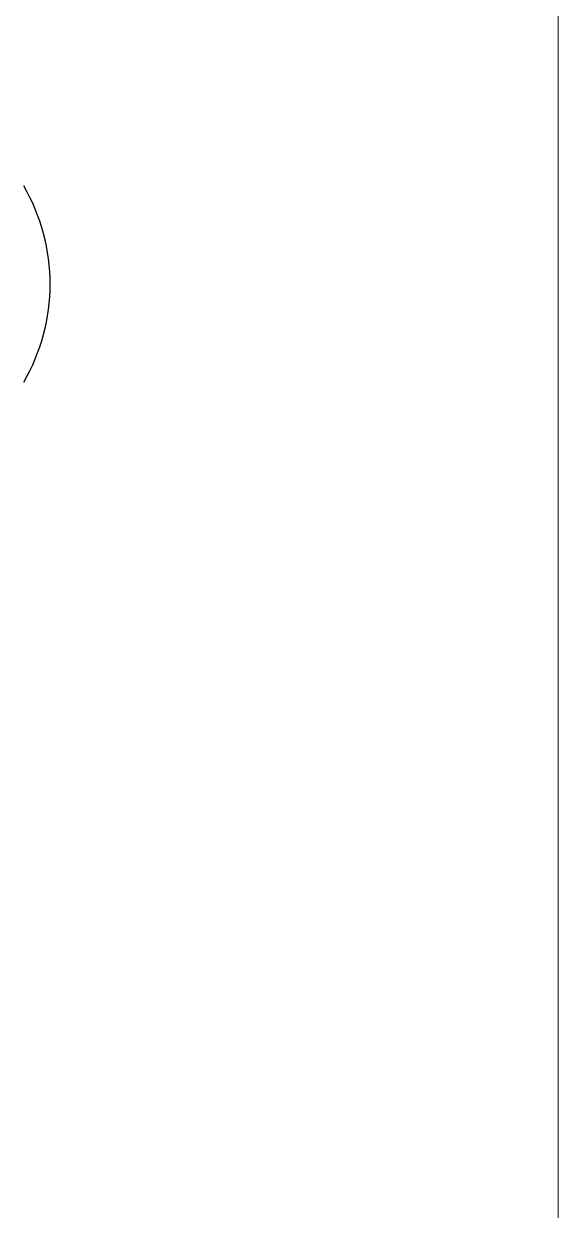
# Model space of a CAD drawing. Header units: inches. Extents: x 0.04 to 1.76, y 0.04 to 1.35.
# Drawn here: x 1.6945 to 1.7567, y 1.1188 to 1.2569 of the extents above; entities that cross this region are included whole.
import ezdxf

# ---------------------------------------------------------------- set-up
doc = ezdxf.new("R2010")
doc.units = ezdxf.units.IN
doc.header["$LTSCALE"] = 0.16341
doc.header["$MEASUREMENT"] = 0
doc.linetypes.add('SLD-Solid', pattern=[0])

msp = doc.modelspace()

# ---------------------------------------------------------------- linework, layer by layer
at = {"color": 7, "linetype": 'SLD-Solid', "lineweight": 18}
msp.add_line((1.7566575, 0.0408525), (1.7566575, 1.3481325), dxfattribs=at)
at = {"color": 7, "linetype": 'SLD-Solid', "lineweight": 25}
msp.add_arc((1.6747465694, 1.2265862891), 0.0228314853853802, 329.9569310439, 30.0430689562, dxfattribs=at)

doc.saveas('drawing.dxf')
